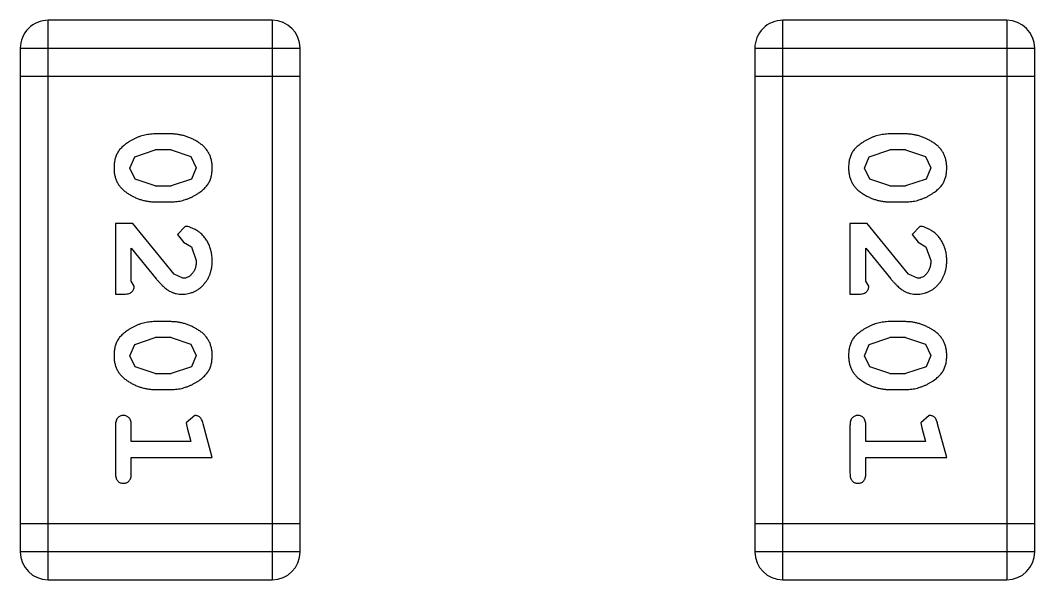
# Model space of a CAD drawing. Header units: inches. Extents: x 246 to 500, y -220 to -17.
# Drawn here: x 442.168 to 443.273, y -147.309 to -146.699 of the extents above; entities that cross this region are included whole.
import ezdxf

# ---------------------------------------------------------------- set-up
doc = ezdxf.new("R2010")
doc.units = ezdxf.units.IN
doc.header["$LTSCALE"] = 1.21
doc.header["$MEASUREMENT"] = 0
doc.layers.get('0').update_dxf_attribs({"linetype": 'CONTINUOUS'})

msp = doc.modelspace()

# ---------------------------------------------------------------- linework, layer by layer
at = {"color": 7, "linetype": 'Continuous'}
for p, q in [((442.4421, -146.6989), (442.1983, -146.6989)), ((442.1983, -147.3085), (442.1983, -146.6989)), ((442.4421, -146.6989), (442.4421, -147.3085)), ((443.2421, -146.6989), (442.9983, -146.6989)), ((442.9983, -147.3085), (442.9983, -146.6989)), ((443.2421, -146.6989), (443.2421, -147.3085)), ((442.1678, -146.7294), (442.4726, -146.7294)), ((442.1678, -146.7294), (442.1678, -147.2781)), ((442.4726, -147.2781), (442.4726, -146.7294)), ((442.9678, -146.7294), (443.2726, -146.7294)), ((442.9678, -146.7294), (442.9678, -147.2781)), ((443.2726, -147.2781), (443.2726, -146.7294)), ((442.1678, -146.7599), (442.4726, -146.7599)), ((442.9678, -146.7599), (443.2726, -146.7599)), ((442.3322, -146.8228), (442.3145, -146.8228)), ((443.1322, -146.8228), (443.1145, -146.8228)), ((442.2872, -146.8599), (442.2925, -146.8478)), ((442.2925, -146.8478), (442.3147, -146.8401)), ((442.332, -146.8401), (442.3147, -146.8401)), ((442.332, -146.8401), (442.3537, -146.8474)), ((442.3537, -146.8474), (442.3595, -146.8597)), ((443.0872, -146.8599), (443.0924, -146.8478)), ((443.0924, -146.8478), (443.1147, -146.8401)), ((443.1319, -146.8401), (443.1147, -146.8401)), ((443.1319, -146.8401), (443.1537, -146.8474)), ((443.1537, -146.8474), (443.1595, -146.8597)), ((442.293, -146.8722), (442.2872, -146.8599)), ((442.3595, -146.8597), (442.3543, -146.8719)), ((443.093, -146.8722), (443.0872, -146.8599)), ((443.1595, -146.8597), (443.1542, -146.8719)), ((442.3147, -146.8795), (442.293, -146.8722)), ((442.3147, -146.8795), (442.332, -146.8795)), ((442.3543, -146.8719), (442.332, -146.8795)), ((443.1147, -146.8795), (443.093, -146.8722)), ((443.1147, -146.8795), (443.1319, -146.8795)), ((443.1542, -146.8719), (443.1319, -146.8795)), ((442.3145, -146.8968), (442.3322, -146.8968)), ((443.1145, -146.8968), (443.1322, -146.8968)), ((442.2903, -146.9204), (442.2714, -146.9204)), ((442.2714, -146.9204), (442.2714, -146.9974)), ((442.3353, -146.9754), (442.2903, -146.9204)), ((442.3475, -146.9235), (442.3391, -146.9323)), ((443.0903, -146.9204), (443.0714, -146.9204)), ((443.0714, -146.9204), (443.0714, -146.9974)), ((443.1353, -146.9754), (443.0903, -146.9204)), ((443.1475, -146.9235), (443.1391, -146.9323)), ((442.3391, -146.9323), (442.3456, -146.9408)), ((443.1391, -146.9323), (443.1456, -146.9408)), ((442.2887, -146.9833), (442.2887, -146.9471)), ((442.2887, -146.9471), (442.3158, -146.9807)), ((442.3456, -146.9408), (442.3542, -146.9458)), ((442.3542, -146.9458), (442.3595, -146.9606)), ((443.0887, -146.9833), (443.0887, -146.9471)), ((443.0887, -146.9471), (443.1158, -146.9807)), ((443.1456, -146.9408), (443.1541, -146.9458)), ((443.1541, -146.9458), (443.1595, -146.9606)), ((442.345, -146.9801), (442.3353, -146.9754)), ((443.145, -146.9801), (443.1353, -146.9754)), ((442.2919, -146.9888), (442.2887, -146.9833)), ((443.0919, -146.9888), (443.0887, -146.9833)), ((442.2714, -146.9974), (442.2793, -146.9974)), ((443.0714, -146.9974), (443.0793, -146.9974)), ((442.3322, -147.0273), (442.3145, -147.0273)), ((443.1322, -147.0273), (443.1145, -147.0273)), ((442.2925, -147.0523), (442.3147, -147.0446)), ((442.332, -147.0446), (442.3147, -147.0446)), ((442.332, -147.0446), (442.3537, -147.0519)), ((443.0924, -147.0523), (443.1147, -147.0446)), ((443.1319, -147.0446), (443.1147, -147.0446)), ((443.1319, -147.0446), (443.1537, -147.0519)), ((442.2872, -147.0644), (442.2925, -147.0523)), ((442.3537, -147.0519), (442.3595, -147.0642)), ((443.0872, -147.0644), (443.0924, -147.0523)), ((443.1537, -147.0519), (443.1595, -147.0642)), ((442.293, -147.0767), (442.2872, -147.0644)), ((442.3595, -147.0642), (442.3543, -147.0764)), ((443.093, -147.0767), (443.0872, -147.0644)), ((443.1595, -147.0642), (443.1542, -147.0764)), ((442.3147, -147.084), (442.293, -147.0767)), ((442.3543, -147.0764), (442.332, -147.084)), ((443.1147, -147.084), (443.093, -147.0767)), ((443.1542, -147.0764), (443.1319, -147.084)), ((442.3147, -147.084), (442.332, -147.084)), ((443.1147, -147.084), (443.1319, -147.084)), ((442.3145, -147.1013), (442.3322, -147.1013)), ((443.1145, -147.1013), (443.1322, -147.1013)), ((442.3578, -147.1296), (442.3485, -147.1375)), ((443.1578, -147.1296), (443.1485, -147.1375)), ((442.2714, -147.1406), (442.2714, -147.1925)), ((442.2887, -147.1579), (442.2887, -147.1406)), ((442.3485, -147.1375), (442.3496, -147.1429)), ((442.3496, -147.1429), (442.3537, -147.1579)), ((442.3768, -147.1752), (442.367, -147.1386)), ((443.0714, -147.1406), (443.0714, -147.1925)), ((443.0887, -147.1579), (443.0887, -147.1406)), ((443.1485, -147.1375), (443.1495, -147.1429)), ((443.1495, -147.1429), (443.1537, -147.1579)), ((443.1768, -147.1752), (443.1669, -147.1386)), ((442.3537, -147.1579), (442.2887, -147.1579)), ((443.1537, -147.1579), (443.0887, -147.1579)), ((442.2887, -147.1752), (442.3768, -147.1752)), ((442.2887, -147.1925), (442.2887, -147.1752)), ((443.0887, -147.1752), (443.1768, -147.1752)), ((443.0887, -147.1925), (443.0887, -147.1752)), ((442.4726, -147.2476), (442.1678, -147.2476)), ((443.2726, -147.2476), (442.9678, -147.2476)), ((442.4726, -147.2781), (442.1678, -147.2781)), ((443.2726, -147.2781), (442.9678, -147.2781)), ((442.1983, -147.3085), (442.4421, -147.3085)), ((442.9983, -147.3085), (443.2421, -147.3085))]:
    msp.add_line(p, q, dxfattribs=at)
for centre, start, end in [((442.1983, -146.7294), 89.9999, 179.9999), ((442.4421, -146.7294), 359.9999, 89.9999), ((442.9983, -146.7294), 89.9999, 179.9999), ((443.2421, -146.7294), 359.9999, 89.9999), ((442.1983, -147.2781), 179.9999, 269.9999), ((442.4421, -147.2781), 269.9999, 359.9999), ((442.9983, -147.2781), 179.9999, 269.9999), ((443.2421, -147.2781), 269.9999, 359.9999)]:
    msp.add_arc(centre, 0.0305, start, end, dxfattribs=at)
for points, knots in [([(442.3145, -146.8228), (442.3134, -146.8228), (442.3113, -146.8229), (442.3081, -146.8232), (442.305, -146.8237), (442.3019, -146.8244), (442.2988, -146.8252), (442.2958, -146.8264), (442.2929, -146.8276), (442.29, -146.8291), (442.2873, -146.8307), (442.2847, -146.8323), (442.2824, -146.834), (442.2803, -146.8356), (442.2784, -146.8373), (442.2768, -146.839), (442.2753, -146.8407), (442.2738, -146.8431), (442.2721, -146.8463), (442.2708, -146.8505), (442.27, -146.855), (442.2699, -146.8582), (442.2699, -146.8599)], [0, 0, 0, 0, 0.049886, 0.09882, 0.148132, 0.19689, 0.246038, 0.295176, 0.345305, 0.395692, 0.445312, 0.491875, 0.535813, 0.577009, 0.616081, 0.652689, 0.687585, 0.720206, 0.785062, 0.85223, 0.923759, 1, 1, 1, 1]), ([(442.3768, -146.8596), (442.3768, -146.8582), (442.3767, -146.8554), (442.376, -146.8513), (442.3749, -146.8474), (442.3733, -146.8439), (442.3712, -146.8406), (442.3687, -146.8375), (442.3658, -146.8347), (442.3624, -146.8323), (442.3588, -146.8301), (442.3551, -146.8281), (442.3514, -146.8265), (442.3476, -146.8252), (442.3438, -146.8241), (442.34, -146.8234), (442.3361, -146.8229), (442.3335, -146.8228), (442.3322, -146.8228)], [0, 0, 0, 0, 0.06692, 0.130834, 0.19258, 0.252759, 0.312631, 0.373411, 0.436359, 0.501894, 0.568244, 0.632472, 0.69556, 0.757163, 0.818592, 0.878885, 0.939235, 1, 1, 1, 1]), ([(443.1145, -146.8228), (443.1134, -146.8228), (443.1113, -146.8229), (443.1081, -146.8232), (443.105, -146.8237), (443.1019, -146.8244), (443.0988, -146.8252), (443.0958, -146.8264), (443.0929, -146.8276), (443.09, -146.8291), (443.0873, -146.8307), (443.0847, -146.8323), (443.0824, -146.834), (443.0803, -146.8356), (443.0784, -146.8373), (443.0768, -146.839), (443.0753, -146.8407), (443.0737, -146.8431), (443.0721, -146.8463), (443.0708, -146.8505), (443.07, -146.855), (443.0699, -146.8582), (443.0699, -146.8599)], [0, 0, 0, 0, 0.049886, 0.09882, 0.148132, 0.19689, 0.246038, 0.295176, 0.345305, 0.395692, 0.445312, 0.491875, 0.535813, 0.577009, 0.616081, 0.652689, 0.687585, 0.720206, 0.785062, 0.85223, 0.923759, 1, 1, 1, 1]), ([(443.1768, -146.8596), (443.1768, -146.8582), (443.1767, -146.8554), (443.176, -146.8513), (443.1749, -146.8475), (443.1733, -146.8439), (443.1712, -146.8406), (443.1687, -146.8375), (443.1658, -146.8347), (443.1624, -146.8323), (443.1588, -146.8301), (443.1551, -146.8282), (443.1514, -146.8265), (443.1476, -146.8252), (443.1438, -146.8241), (443.14, -146.8234), (443.1361, -146.8229), (443.1335, -146.8228), (443.1322, -146.8228)], [0, 0, 0, 0, 0.06692, 0.130834, 0.19258, 0.252759, 0.312631, 0.373411, 0.436359, 0.501894, 0.568244, 0.632472, 0.69556, 0.757163, 0.818592, 0.878885, 0.939235, 1, 1, 1, 1]), ([(442.2699, -146.8599), (442.2699, -146.8613), (442.27, -146.8641), (442.2707, -146.8682), (442.2718, -146.872), (442.2734, -146.8756), (442.2754, -146.879), (442.2779, -146.882), (442.2809, -146.8848), (442.2843, -146.8872), (442.2879, -146.8894), (442.2915, -146.8914), (442.2953, -146.8931), (442.299, -146.8944), (442.3028, -146.8954), (442.3067, -146.8962), (442.3106, -146.8967), (442.3132, -146.8967), (442.3145, -146.8968)], [0, 0, 0, 0, 0.067217, 0.131051, 0.19272, 0.252824, 0.312745, 0.373449, 0.436041, 0.501494, 0.567761, 0.632087, 0.695096, 0.757109, 0.817993, 0.878657, 0.939311, 1, 1, 1, 1]), ([(442.3322, -146.8968), (442.3333, -146.8967), (442.3354, -146.8967), (442.3386, -146.8964), (442.3418, -146.8959), (442.3449, -146.8952), (442.3479, -146.8943), (442.3509, -146.8932), (442.3539, -146.8919), (442.3568, -146.8904), (442.3595, -146.8888), (442.3621, -146.8871), (442.3644, -146.8855), (442.3665, -146.8838), (442.3683, -146.8821), (442.37, -146.8804), (442.3714, -146.8787), (442.373, -146.8763), (442.3746, -146.8731), (442.3759, -146.869), (442.3767, -146.8644), (442.3768, -146.8612), (442.3768, -146.8596)], [0, 0, 0, 0, 0.049855, 0.099516, 0.148482, 0.19758, 0.246804, 0.296268, 0.346517, 0.397047, 0.446826, 0.49336, 0.537801, 0.579207, 0.617974, 0.654833, 0.689171, 0.722088, 0.786392, 0.853518, 0.924186, 1, 1, 1, 1]), ([(443.0699, -146.8599), (443.0699, -146.8613), (443.07, -146.8641), (443.0707, -146.8682), (443.0718, -146.8721), (443.0734, -146.8756), (443.0754, -146.879), (443.0779, -146.882), (443.0809, -146.8848), (443.0843, -146.8873), (443.0879, -146.8894), (443.0915, -146.8914), (443.0953, -146.8931), (443.099, -146.8944), (443.1028, -146.8954), (443.1067, -146.8962), (443.1106, -146.8967), (443.1132, -146.8967), (443.1145, -146.8968)], [0, 0, 0, 0, 0.067217, 0.131051, 0.19272, 0.252824, 0.312745, 0.373449, 0.436041, 0.501494, 0.567761, 0.632087, 0.695096, 0.757109, 0.817993, 0.878657, 0.939311, 1, 1, 1, 1]), ([(443.1322, -146.8968), (443.1333, -146.8967), (443.1354, -146.8967), (443.1386, -146.8964), (443.1418, -146.8959), (443.1449, -146.8952), (443.1479, -146.8943), (443.1509, -146.8932), (443.1539, -146.8919), (443.1568, -146.8904), (443.1595, -146.8888), (443.1621, -146.8871), (443.1644, -146.8855), (443.1665, -146.8838), (443.1683, -146.8821), (443.17, -146.8804), (443.1714, -146.8787), (443.173, -146.8763), (443.1746, -146.8731), (443.1759, -146.869), (443.1767, -146.8644), (443.1768, -146.8612), (443.1768, -146.8596)], [0, 0, 0, 0, 0.049855, 0.099516, 0.148482, 0.19758, 0.246804, 0.296268, 0.346517, 0.397047, 0.446826, 0.49336, 0.537801, 0.579207, 0.617974, 0.654833, 0.689171, 0.722088, 0.786392, 0.853518, 0.924186, 1, 1, 1, 1]), ([(442.3768, -146.9608), (442.3768, -146.9591), (442.3767, -146.9557), (442.3758, -146.9508), (442.3744, -146.946), (442.3724, -146.9415), (442.37, -146.9374), (442.3671, -146.9337), (442.3638, -146.9306), (442.3603, -146.9281), (442.3567, -146.9261), (442.3534, -146.9246), (442.3504, -146.9237), (442.3484, -146.9236), (442.3475, -146.9235)], [0, 0, 0, 0, 0.098286, 0.193983, 0.289056, 0.384352, 0.477435, 0.566197, 0.652355, 0.737986, 0.818188, 0.887401, 0.94802, 1, 1, 1, 1]), ([(443.1768, -146.9608), (443.1768, -146.9591), (443.1767, -146.9557), (443.1758, -146.9508), (443.1744, -146.946), (443.1724, -146.9415), (443.17, -146.9374), (443.1671, -146.9337), (443.1638, -146.9306), (443.1603, -146.9281), (443.1567, -146.9261), (443.1534, -146.9246), (443.1503, -146.9237), (443.1484, -146.9236), (443.1475, -146.9235)], [0, 0, 0, 0, 0.098286, 0.193983, 0.289056, 0.384352, 0.477435, 0.566197, 0.652355, 0.737986, 0.818188, 0.887401, 0.94802, 1, 1, 1, 1]), ([(442.3441, -146.9974), (442.3452, -146.9974), (442.3474, -146.9973), (442.3506, -146.9969), (442.3537, -146.996), (442.3567, -146.9949), (442.3596, -146.9934), (442.3623, -146.9917), (442.3649, -146.9896), (442.3673, -146.9872), (442.3695, -146.9845), (442.3715, -146.9817), (442.3732, -146.9786), (442.3745, -146.9754), (442.3755, -146.972), (442.3763, -146.9684), (442.3768, -146.9646), (442.3768, -146.9621), (442.3768, -146.9608)], [0, 0, 0, 0, 0.060981, 0.120256, 0.178148, 0.236115, 0.293993, 0.352864, 0.413358, 0.476056, 0.539296, 0.602396, 0.665116, 0.728325, 0.792919, 0.859317, 0.928302, 1, 1, 1, 1]), ([(442.3595, -146.9606), (442.3595, -146.962), (442.3594, -146.9647), (442.3586, -146.9686), (442.3572, -146.9719), (442.3553, -146.9748), (442.353, -146.9771), (442.3505, -146.9789), (442.3478, -146.9799), (442.3459, -146.9801), (442.345, -146.9801)], [0, 0, 0, 0, 0.156344, 0.299348, 0.4327, 0.561, 0.682299, 0.791883, 0.89611, 1, 1, 1, 1]), ([(443.1441, -146.9974), (443.1452, -146.9974), (443.1474, -146.9973), (443.1506, -146.9969), (443.1537, -146.996), (443.1567, -146.9949), (443.1595, -146.9934), (443.1623, -146.9917), (443.1648, -146.9896), (443.1673, -146.9872), (443.1695, -146.9845), (443.1715, -146.9817), (443.1731, -146.9786), (443.1745, -146.9754), (443.1755, -146.972), (443.1763, -146.9684), (443.1767, -146.9647), (443.1768, -146.9621), (443.1768, -146.9608)], [0, 0, 0, 0, 0.060981, 0.120256, 0.178148, 0.236115, 0.293993, 0.352864, 0.413358, 0.476056, 0.539296, 0.602396, 0.665116, 0.728325, 0.792919, 0.859317, 0.928302, 1, 1, 1, 1]), ([(443.1595, -146.9606), (443.1595, -146.962), (443.1594, -146.9647), (443.1585, -146.9686), (443.1572, -146.9719), (443.1552, -146.9748), (443.153, -146.9771), (443.1505, -146.9789), (443.1478, -146.9799), (443.1459, -146.9801), (443.145, -146.9801)], [0, 0, 0, 0, 0.156344, 0.299348, 0.4327, 0.561, 0.682299, 0.791883, 0.89611, 1, 1, 1, 1]), ([(442.3158, -146.9807), (442.3166, -146.9816), (442.318, -146.9832), (442.3203, -146.9856), (442.3224, -146.9877), (442.3244, -146.9896), (442.3262, -146.9912), (442.328, -146.9926), (442.3296, -146.9937), (442.3317, -146.9948), (442.3342, -146.9959), (442.3374, -146.9968), (442.3407, -146.9973), (442.3429, -146.9974), (442.3441, -146.9974)], [0, 0, 0, 0, 0.103002, 0.197728, 0.285279, 0.365235, 0.437224, 0.502446, 0.560545, 0.611446, 0.707576, 0.80349, 0.900532, 1, 1, 1, 1]), ([(443.1158, -146.9807), (443.1165, -146.9816), (443.118, -146.9832), (443.1202, -146.9856), (443.1224, -146.9877), (443.1243, -146.9896), (443.1262, -146.9912), (443.128, -146.9926), (443.1296, -146.9937), (443.1317, -146.9948), (443.1342, -146.9959), (443.1374, -146.9968), (443.1407, -146.9973), (443.1429, -146.9974), (443.1441, -146.9974)], [0, 0, 0, 0, 0.103002, 0.197728, 0.285279, 0.365235, 0.437224, 0.502446, 0.560545, 0.611446, 0.707576, 0.80349, 0.900532, 1, 1, 1, 1]), ([(442.2793, -146.9974), (442.2804, -146.9974), (442.2823, -146.9974), (442.2851, -146.9969), (442.2873, -146.9963), (442.289, -146.9952), (442.2903, -146.9939), (442.2912, -146.9924), (442.2918, -146.9906), (442.2919, -146.9894), (442.2919, -146.9888)], [0, 0, 0, 0, 0.1844, 0.34094, 0.473574, 0.586824, 0.690029, 0.789175, 0.890445, 1, 1, 1, 1]), ([(443.0793, -146.9974), (443.0804, -146.9974), (443.0823, -146.9974), (443.085, -146.9969), (443.0873, -146.9963), (443.089, -146.9952), (443.0903, -146.9939), (443.0912, -146.9924), (443.0918, -146.9906), (443.0918, -146.9894), (443.0919, -146.9888)], [0, 0, 0, 0, 0.1844, 0.34094, 0.473574, 0.586824, 0.690029, 0.789175, 0.890445, 1, 1, 1, 1]), ([(442.3145, -147.0273), (442.3134, -147.0273), (442.3113, -147.0274), (442.3081, -147.0277), (442.305, -147.0282), (442.3019, -147.0289), (442.2988, -147.0297), (442.2958, -147.0309), (442.2929, -147.0321), (442.29, -147.0336), (442.2873, -147.0352), (442.2847, -147.0368), (442.2824, -147.0385), (442.2803, -147.0401), (442.2784, -147.0418), (442.2768, -147.0435), (442.2753, -147.0452), (442.2738, -147.0476), (442.2721, -147.0508), (442.2708, -147.055), (442.27, -147.0595), (442.2699, -147.0627), (442.2699, -147.0644)], [0, 0, 0, 0, 0.049886, 0.09882, 0.148132, 0.19689, 0.246038, 0.295176, 0.345305, 0.395692, 0.445312, 0.491875, 0.535813, 0.577009, 0.616081, 0.652689, 0.687585, 0.720206, 0.785062, 0.85223, 0.923759, 1, 1, 1, 1]), ([(442.3768, -147.0641), (442.3768, -147.0627), (442.3767, -147.0599), (442.376, -147.0558), (442.3749, -147.052), (442.3733, -147.0484), (442.3712, -147.0451), (442.3687, -147.042), (442.3658, -147.0392), (442.3624, -147.0368), (442.3588, -147.0346), (442.3551, -147.0327), (442.3514, -147.031), (442.3476, -147.0297), (442.3438, -147.0286), (442.34, -147.0279), (442.3361, -147.0274), (442.3335, -147.0274), (442.3322, -147.0273)], [0, 0, 0, 0, 0.06692, 0.130834, 0.19258, 0.252759, 0.312631, 0.373411, 0.436359, 0.501894, 0.568244, 0.632472, 0.69556, 0.757163, 0.818592, 0.878885, 0.939235, 1, 1, 1, 1]), ([(443.1145, -147.0273), (443.1134, -147.0273), (443.1113, -147.0274), (443.1081, -147.0277), (443.105, -147.0282), (443.1019, -147.0289), (443.0988, -147.0297), (443.0958, -147.0309), (443.0929, -147.0321), (443.09, -147.0336), (443.0873, -147.0352), (443.0847, -147.0368), (443.0824, -147.0385), (443.0803, -147.0401), (443.0784, -147.0418), (443.0768, -147.0435), (443.0753, -147.0452), (443.0737, -147.0476), (443.0721, -147.0508), (443.0708, -147.055), (443.07, -147.0595), (443.0699, -147.0627), (443.0699, -147.0644)], [0, 0, 0, 0, 0.049886, 0.09882, 0.148132, 0.19689, 0.246038, 0.295176, 0.345305, 0.395692, 0.445312, 0.491875, 0.535813, 0.577009, 0.616081, 0.652689, 0.687585, 0.720206, 0.785062, 0.85223, 0.923759, 1, 1, 1, 1]), ([(443.1768, -147.0641), (443.1768, -147.0627), (443.1767, -147.0599), (443.176, -147.0558), (443.1749, -147.052), (443.1733, -147.0484), (443.1712, -147.0451), (443.1687, -147.042), (443.1658, -147.0392), (443.1624, -147.0368), (443.1588, -147.0346), (443.1551, -147.0327), (443.1514, -147.031), (443.1476, -147.0297), (443.1438, -147.0286), (443.14, -147.0279), (443.1361, -147.0274), (443.1335, -147.0274), (443.1322, -147.0273)], [0, 0, 0, 0, 0.06692, 0.130834, 0.19258, 0.252759, 0.312631, 0.373411, 0.436359, 0.501894, 0.568244, 0.632472, 0.69556, 0.757163, 0.818592, 0.878885, 0.939235, 1, 1, 1, 1]), ([(442.2699, -147.0644), (442.2699, -147.0658), (442.27, -147.0686), (442.2707, -147.0727), (442.2718, -147.0766), (442.2734, -147.0801), (442.2754, -147.0835), (442.2779, -147.0865), (442.2809, -147.0893), (442.2843, -147.0918), (442.2879, -147.094), (442.2915, -147.0959), (442.2953, -147.0976), (442.299, -147.0989), (442.3028, -147.1), (442.3067, -147.1007), (442.3106, -147.1012), (442.3132, -147.1012), (442.3145, -147.1013)], [0, 0, 0, 0, 0.067217, 0.131051, 0.19272, 0.252824, 0.312745, 0.373449, 0.436041, 0.501494, 0.567761, 0.632087, 0.695096, 0.757109, 0.817993, 0.878657, 0.939311, 1, 1, 1, 1]), ([(442.3322, -147.1013), (442.3333, -147.1012), (442.3354, -147.1012), (442.3386, -147.1009), (442.3418, -147.1004), (442.3449, -147.0997), (442.3479, -147.0988), (442.3509, -147.0977), (442.3539, -147.0964), (442.3568, -147.0949), (442.3595, -147.0933), (442.3621, -147.0917), (442.3644, -147.09), (442.3665, -147.0883), (442.3683, -147.0866), (442.37, -147.0849), (442.3714, -147.0832), (442.373, -147.0808), (442.3746, -147.0776), (442.3759, -147.0735), (442.3767, -147.0689), (442.3768, -147.0658), (442.3768, -147.0641)], [0, 0, 0, 0, 0.049855, 0.099516, 0.148482, 0.19758, 0.246804, 0.296268, 0.346517, 0.397047, 0.446826, 0.49336, 0.537801, 0.579207, 0.617974, 0.654833, 0.689171, 0.722088, 0.786392, 0.853518, 0.924186, 1, 1, 1, 1]), ([(443.0699, -147.0644), (443.0699, -147.0658), (443.07, -147.0686), (443.0707, -147.0727), (443.0718, -147.0766), (443.0734, -147.0801), (443.0754, -147.0835), (443.0779, -147.0865), (443.0809, -147.0893), (443.0843, -147.0918), (443.0879, -147.094), (443.0915, -147.0959), (443.0953, -147.0976), (443.099, -147.0989), (443.1028, -147.1), (443.1067, -147.1007), (443.1106, -147.1012), (443.1132, -147.1012), (443.1145, -147.1013)], [0, 0, 0, 0, 0.067217, 0.131051, 0.19272, 0.252824, 0.312745, 0.373449, 0.436041, 0.501494, 0.567761, 0.632087, 0.695096, 0.757109, 0.817993, 0.878657, 0.939311, 1, 1, 1, 1]), ([(443.1322, -147.1013), (443.1333, -147.1012), (443.1354, -147.1012), (443.1386, -147.1009), (443.1418, -147.1004), (443.1449, -147.0997), (443.1479, -147.0988), (443.1509, -147.0977), (443.1539, -147.0964), (443.1568, -147.0949), (443.1595, -147.0933), (443.1621, -147.0917), (443.1644, -147.09), (443.1665, -147.0883), (443.1683, -147.0866), (443.17, -147.0849), (443.1714, -147.0832), (443.173, -147.0808), (443.1746, -147.0776), (443.1759, -147.0735), (443.1767, -147.0689), (443.1768, -147.0658), (443.1768, -147.0641)], [0, 0, 0, 0, 0.049855, 0.099516, 0.148482, 0.19758, 0.246804, 0.296268, 0.346517, 0.397047, 0.446826, 0.49336, 0.537801, 0.579207, 0.617974, 0.654833, 0.689171, 0.722088, 0.786392, 0.853518, 0.924186, 1, 1, 1, 1]), ([(442.2801, -147.1296), (442.2795, -147.1296), (442.2783, -147.1297), (442.2766, -147.1302), (442.2751, -147.131), (442.2738, -147.1322), (442.2727, -147.1337), (442.272, -147.1357), (442.2715, -147.138), (442.2715, -147.1397), (442.2714, -147.1406)], [0, 0, 0, 0, 0.115051, 0.223278, 0.329269, 0.437893, 0.554681, 0.682591, 0.83103, 1, 1, 1, 1]), ([(442.2887, -147.1406), (442.2887, -147.1397), (442.2887, -147.138), (442.2882, -147.1357), (442.2875, -147.1337), (442.2864, -147.1322), (442.2851, -147.131), (442.2836, -147.1302), (442.2819, -147.1297), (442.2807, -147.1296), (442.2801, -147.1296)], [0, 0, 0, 0, 0.169102, 0.317658, 0.446239, 0.563118, 0.671828, 0.776546, 0.884858, 1, 1, 1, 1]), ([(442.367, -147.1386), (442.3667, -147.1378), (442.3662, -147.1362), (442.3654, -147.1341), (442.3645, -147.1325), (442.3634, -147.1313), (442.3623, -147.1305), (442.3609, -147.13), (442.3594, -147.1296), (442.3583, -147.1296), (442.3578, -147.1296)], [0, 0, 0, 0, 0.187321, 0.344927, 0.475328, 0.579604, 0.674244, 0.773631, 0.882025, 1, 1, 1, 1]), ([(443.0801, -147.1296), (443.0795, -147.1296), (443.0783, -147.1297), (443.0766, -147.1302), (443.0751, -147.131), (443.0737, -147.1322), (443.0727, -147.1337), (443.072, -147.1357), (443.0715, -147.138), (443.0714, -147.1397), (443.0714, -147.1406)], [0, 0, 0, 0, 0.115051, 0.223278, 0.329269, 0.437893, 0.554681, 0.682591, 0.83103, 1, 1, 1, 1]), ([(443.0887, -147.1406), (443.0887, -147.1397), (443.0887, -147.138), (443.0882, -147.1357), (443.0874, -147.1337), (443.0864, -147.1322), (443.085, -147.131), (443.0836, -147.1302), (443.0819, -147.1297), (443.0807, -147.1296), (443.0801, -147.1296)], [0, 0, 0, 0, 0.169102, 0.317658, 0.446239, 0.563118, 0.671828, 0.776546, 0.884858, 1, 1, 1, 1]), ([(443.1669, -147.1386), (443.1667, -147.1378), (443.1662, -147.1362), (443.1654, -147.1341), (443.1645, -147.1325), (443.1634, -147.1313), (443.1623, -147.1305), (443.1609, -147.13), (443.1594, -147.1296), (443.1583, -147.1296), (443.1578, -147.1296)], [0, 0, 0, 0, 0.187321, 0.344927, 0.475328, 0.579604, 0.674244, 0.773631, 0.882025, 1, 1, 1, 1]), ([(442.2714, -147.1925), (442.2715, -147.1934), (442.2715, -147.1951), (442.272, -147.1974), (442.2727, -147.1994), (442.2738, -147.2009), (442.2751, -147.2021), (442.2766, -147.2029), (442.2783, -147.2034), (442.2795, -147.2035), (442.2801, -147.2035)], [0, 0, 0, 0, 0.169012, 0.317488, 0.445429, 0.560977, 0.67065, 0.776666, 0.88492, 1, 1, 1, 1]), ([(442.2801, -147.2035), (442.2807, -147.2035), (442.2819, -147.2034), (442.2836, -147.2029), (442.2851, -147.2021), (442.2864, -147.2009), (442.2875, -147.1994), (442.2882, -147.1974), (442.2887, -147.1951), (442.2887, -147.1934), (442.2887, -147.1925)], [0, 0, 0, 0, 0.11517, 0.223509, 0.328254, 0.438012, 0.553651, 0.682263, 0.830856, 1, 1, 1, 1]), ([(443.0714, -147.1925), (443.0714, -147.1934), (443.0715, -147.1951), (443.072, -147.1974), (443.0727, -147.1994), (443.0738, -147.2009), (443.0751, -147.2021), (443.0766, -147.2029), (443.0783, -147.2034), (443.0795, -147.2035), (443.0801, -147.2035)], [0, 0, 0, 0, 0.169012, 0.317488, 0.445429, 0.560977, 0.67065, 0.776666, 0.88492, 1, 1, 1, 1]), ([(443.0801, -147.2035), (443.0807, -147.2035), (443.0819, -147.2034), (443.0836, -147.2029), (443.0851, -147.2021), (443.0864, -147.2009), (443.0875, -147.1994), (443.0882, -147.1974), (443.0887, -147.1951), (443.0887, -147.1934), (443.0887, -147.1925)], [0, 0, 0, 0, 0.11517, 0.223509, 0.328254, 0.438012, 0.553651, 0.682263, 0.830856, 1, 1, 1, 1])]:
    msp.add_open_spline(points, degree=3, knots=knots, dxfattribs=at)

doc.saveas('drawing.dxf')
